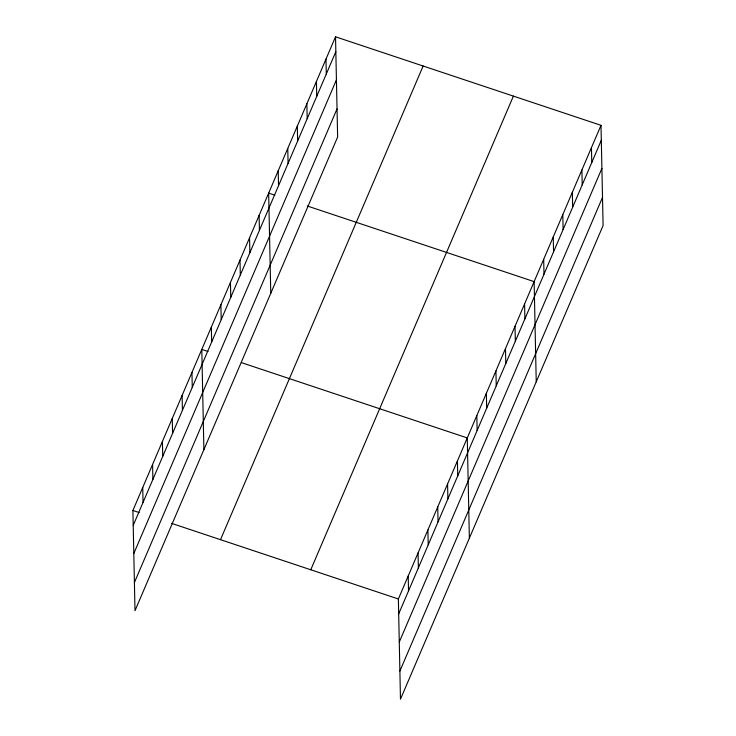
<?xml version="1.0" encoding="UTF-8"?>
<svg xmlns="http://www.w3.org/2000/svg" width="736" height="736" viewBox="0 0 736 736"><rect width="100%" height="100%" fill="white"/><g stroke="black" fill="none" stroke-linecap="round" stroke-linejoin="round"><path stroke-width="1.1" d="M335.524 36.8L337.631 137.016L135.001 610.678L132.903 510.462L335.524 36.8L600.999 125.322L603.097 225.538L400.476 699.2L398.369 598.984L600.999 125.322M133.216 525.375L335.837 51.713M133.805 553.527L336.426 79.865M134.412 582.526L337.033 108.864M220.506 539.672L423.136 66.01M310.767 569.774L513.397 96.112M398.682 613.898L601.312 140.236M399.28 642.05L601.901 168.388M399.887 671.048L602.508 197.386M274.914 195.196L268.658 193.108L270.756 293.324M307.252 205.979L534.134 281.63L536.231 381.846M208.049 351.504L201.793 349.416L203.89 449.632M241.426 362.636L467.268 437.938L469.366 538.154M132.903 510.462L139.159 512.55M171.488 523.333L398.369 598.984M591.45 147.651L591.762 162.564M581.9 169.988L582.213 184.902M572.341 192.317L572.654 207.23M562.792 214.645L563.104 229.558M553.242 236.974L553.555 251.887M543.683 259.302L543.996 274.215M524.584 303.959L524.897 318.872M515.025 326.296L515.338 341.21M505.476 348.625L505.788 363.538M495.926 370.953L496.239 385.866M486.367 393.282L486.68 408.195M476.818 415.61L477.13 430.523M457.424 460.948L457.737 475.861M447.58 483.957L447.893 498.87M437.745 506.957L438.058 521.87M427.901 529.966L428.214 544.879M418.057 552.975L418.37 567.888M408.213 575.975L408.526 590.898M325.974 59.128L326.287 74.042M316.425 81.457L316.738 96.37M306.866 103.785L307.179 118.708M297.316 126.123L297.629 141.036M287.767 148.451L288.08 163.364M278.217 170.78L278.521 185.693M259.109 215.436L259.422 230.35M249.559 237.765L249.872 252.678M240 260.093L240.313 275.016M230.451 282.431L230.764 297.344M220.901 304.759L221.214 319.672M211.342 327.088L211.655 342.001M191.949 372.425L192.262 387.338M182.114 395.425L182.418 410.338M172.27 418.434L172.583 433.348M162.426 441.444L162.739 456.357M152.582 464.453L152.895 479.366M142.738 487.453L143.051 502.366"/></g></svg>
